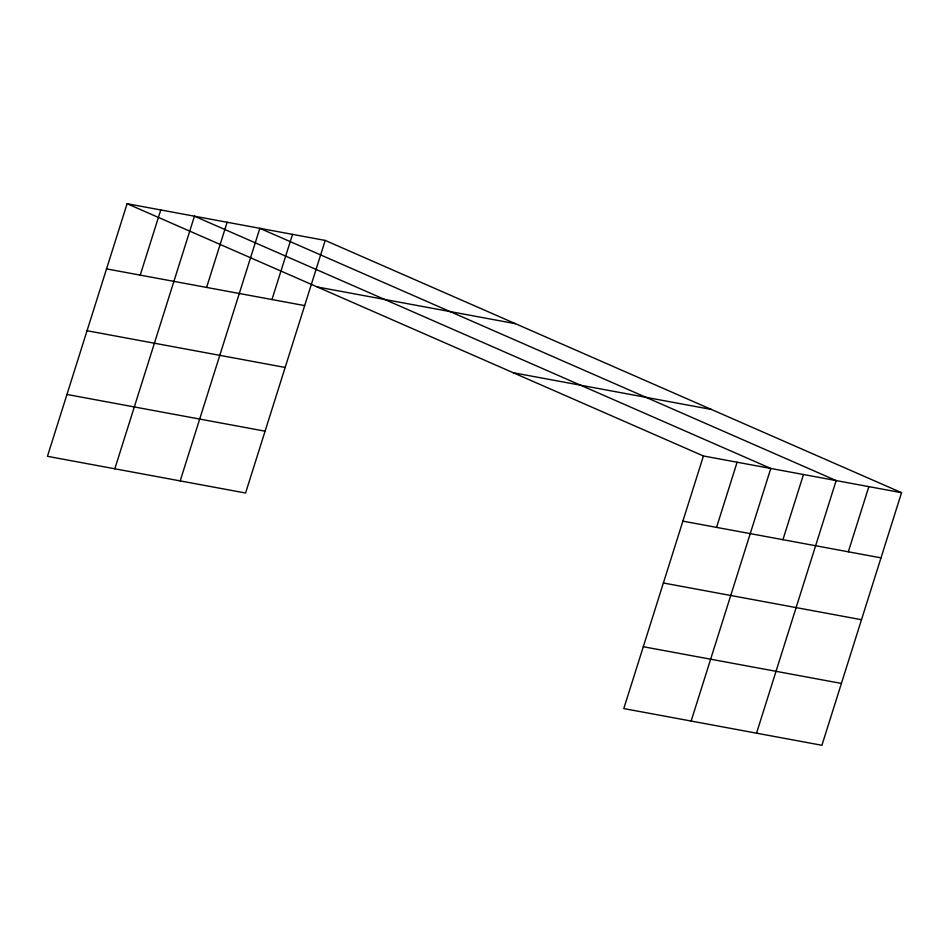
<?xml version="1.0" encoding="UTF-8"?>
<svg xmlns="http://www.w3.org/2000/svg" width="949" height="949" viewBox="0 0 949 949"><rect width="100%" height="100%" fill="white"/><g stroke="black" fill="none" stroke-linecap="round" stroke-linejoin="round"><path stroke-width="1.42" d="M325.21 240.429L127.095 203.715L47.45 456.315L245.577 493.017L325.21 240.429L901.55 492.685L821.905 745.285L623.79 708.571L703.423 455.983L901.55 492.685M140.227 275.127L160.772 209.954M114.817 468.794L194.45 216.194L770.79 468.462L691.145 721.05M206.597 287.428L227.143 222.256M180.191 480.906L259.836 228.318L836.164 480.574L756.531 733.174M271.972 299.54L292.529 234.367M716.554 527.395L737.112 462.222M782.925 539.684L803.483 474.512M848.311 551.808L868.857 486.635M317.286 286.966L515.402 323.68M106.549 268.887L304.665 305.602M513.231 372.732L711.359 409.446M87.047 330.738L285.163 367.453M66.952 394.464L265.079 431.178M682.877 521.143L881.004 557.858M663.375 582.994L861.502 619.709M643.292 646.72L841.407 683.434M127.095 203.715L703.423 455.983"/></g></svg>
